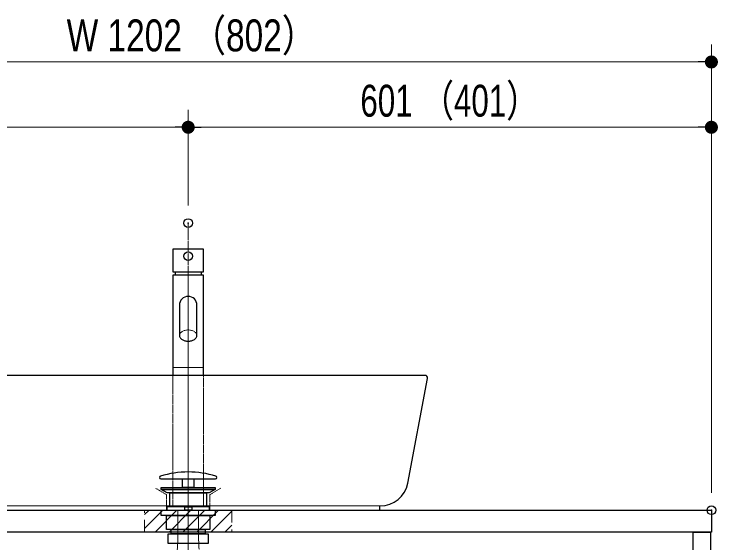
# Model space of a CAD drawing. Units: millimetres, scale not verified. Extents: x -6062 to 6062, y -3045 to 3045.
# Drawn here: x -4922 to -4114, y -1418 to -810 of the extents above; entities that cross this region are included whole.
import ezdxf
from ezdxf.enums import TextEntityAlignment as Align

# ---------------------------------------------------------------- set-up
doc = ezdxf.new("R2010")
doc.units = ezdxf.units.MM
doc.header["$LTSCALE"] = 20
doc.header["$PDMODE"] = 32
doc.header["$PDSIZE"] = 10
doc.linetypes.add('USER1', pattern=[1.11, 0.71, -0.4])
doc.linetypes.add('USER2', pattern=[2.91, 1.76, -0.4, 0.35, -0.4])
for name, color, linetype, lineweight in [('0-2_0', 7, 'Continuous', 25), ('0-4_2寸法-1', 7, 'Continuous', 15), ('0-5_5ボウル・キャビネット', 7, 'Continuous', 15), ('0-7_4給排水', 7, 'Continuous', 30)]:
    doc.layers.add(name, color=color, linetype=linetype, lineweight=lineweight)
doc.layers.add('0-3_Defpoints', color=7, linetype='Continuous')
doc.styles.add('ＭＳ Ｐゴシック', font='')
doc.styles.get('ＭＳ Ｐゴシック').set_extended_font_data('MS PGothic')

# ---------------------------------------------------------------- blocks, each defined once
blk = doc.blocks.new('グループ-5')
at = {"layer": '0-5_5ボウル・キャビネット', "lineweight": 30}
blk.add_lwpolyline([(-70720, -27600), (-46680, -27600), (-46680, -28100), (-70720, -28100)], close=True, dxfattribs=at)
blk.add_lwpolyline([(-47100, -28600), (-47100, -28100), (-46700, -28100), (-46700, -41360), (-46740, -41400), (-47060, -41400), (-47100, -41360), (-47100, -40600)], dxfattribs=at)
blk = doc.blocks.new('グループ-7')
at = {"layer": '0-5_5ボウル・キャビネット'}
blk.add_blockref('グループ-5', (0, 0), dxfattribs=at)
blk = doc.blocks.new('_Dot')
at = {"layer": '0-2_0'}
blk.add_line((-10, 0), (-20, 0), dxfattribs=at)
for points in [[(0, 0), (-10, 0), (-9.92, 1.25)], [(0, 0), (-9.92, -1.25), (-10, 0)], [(0, 0), (-9.92, 1.25), (-9.69, 2.49)], [(0, 0), (-9.69, -2.49), (-9.92, -1.25)], [(0, 0), (-9.69, 2.49), (-9.3, 3.68)], [(0, 0), (-9.3, -3.68), (-9.69, -2.49)], [(0, 0), (-9.3, 3.68), (-8.76, 4.82)], [(0, 0), (-8.76, -4.82), (-9.3, -3.68)], [(0, 0), (-8.76, 4.82), (-8.09, 5.88)], [(0, 0), (-8.09, -5.88), (-8.76, -4.82)], [(0, 0), (-8.09, 5.88), (-7.29, 6.85)], [(0, 0), (-7.29, -6.85), (-8.09, -5.88)], [(0, 0), (-7.29, 6.85), (-6.37, 7.71)], [(0, 0), (-6.37, -7.71), (-7.29, -6.85)], [(0, 0), (-6.37, 7.71), (-5.36, 8.44)], [(0, 0), (-5.36, -8.44), (-6.37, -7.71)], [(0, 0), (-5.36, 8.44), (-4.26, 9.05)], [(0, 0), (-4.26, -9.05), (-5.36, -8.44)], [(0, 0), (-4.26, 9.05), (-3.09, 9.51)], [(0, 0), (-3.09, -9.51), (-4.26, -9.05)], [(0, 0), (-3.09, 9.51), (-1.87, 9.82)], [(0, 0), (-1.87, -9.82), (-3.09, -9.51)], [(0, 0), (-1.87, 9.82), (-0.63, 9.98)], [(0, 0), (-0.63, -9.98), (-1.87, -9.82)], [(0, 0), (-0.63, 9.98), (0.63, 9.98)], [(0, 0), (0.63, -9.98), (-0.63, -9.98)], [(0, 0), (0.63, 9.98), (1.87, 9.82)], [(0, 0), (1.87, 9.82), (3.09, 9.51)], [(0, 0), (3.09, 9.51), (4.26, 9.05)], [(0, 0), (4.26, 9.05), (5.36, 8.44)], [(0, 0), (5.36, 8.44), (6.37, 7.71)], [(0, 0), (6.37, 7.71), (7.29, 6.85)], [(0, 0), (7.29, 6.85), (8.09, 5.88)], [(0, 0), (8.09, 5.88), (8.76, 4.82)], [(0, 0), (8.76, 4.82), (9.3, 3.68)], [(0, 0), (9.3, 3.68), (9.69, 2.49)], [(0, 0), (9.69, 2.49), (9.92, 1.25)], [(0, 0), (9.92, 1.25), (10, 0)], [(0, 0), (1.87, -9.82), (0.63, -9.98)], [(0, 0), (3.09, -9.51), (1.87, -9.82)], [(0, 0), (4.26, -9.05), (3.09, -9.51)], [(0, 0), (5.36, -8.44), (4.26, -9.05)], [(0, 0), (6.37, -7.71), (5.36, -8.44)], [(0, 0), (7.29, -6.85), (6.37, -7.71)], [(0, 0), (8.09, -5.88), (7.29, -6.85)], [(0, 0), (8.76, -4.82), (8.09, -5.88)], [(0, 0), (9.3, -3.68), (8.76, -4.82)], [(0, 0), (9.69, -2.49), (9.3, -3.68)], [(0, 0), (9.92, -1.25), (9.69, -2.49)], [(0, 0), (10, 0), (9.92, -1.25)]]:
    blk.add_solid(points, dxfattribs=at)
blk = doc.blocks.new('グループ-39')
at = {"layer": '0-5_5ボウル・キャビネット', "lineweight": 30}
for p, q in [((-64199, -24571.2), (-63742.5, -26979.2)), ((-53260, -24500), (-64140, -24500)), ((-53657.5, -26979.2), (-53201, -24571.2))]:
    blk.add_line(p, q, dxfattribs=at)
at = {"layer": '0-5_5ボウル・キャビネット'}
blk.add_line((-63100, -27500), (-54300, -27500), dxfattribs=at)
at = {"layer": '0-5_5ボウル・キャビネット', "lineweight": 30}
blk.add_lwpolyline([(-63113.7, -27500), (-63100, -27500), (-63100, -27600), (-54300, -27600), (-54300, -27500), (-54286.3, -27500)], dxfattribs=at)
for centre, radius, start, end in [((-64140, -24560), 60, 90, 190.73335), ((-53260, -24560), 60, 349.26665, 90), ((-63113.7, -26860), 640, 190.73335, 270), ((-54286.3, -26860), 640, 270, 349.26665)]:
    blk.add_arc(centre, radius, start, end, dxfattribs=at)
blk = doc.blocks.new('グループ-40')
at = {"layer": '0-5_5ボウル・キャビネット', "linetype": 'USER1'}
blk.add_lwpolyline([(-57950, -27091.1), (-58200, -27240), (-58200, -27600), (-59200, -27600), (-59200, -27240), (-59450, -27091.1)], dxfattribs=at)
at = {"layer": '0-5_5ボウル・キャビネット'}
blk.add_blockref('グループ-39', (0, 0), dxfattribs=at)
blk = doc.blocks.new('グループ-45')
at = {"layer": '0-7_4給排水', "linetype": 'USER2', "lineweight": 15}
blk.add_line((-58700, -42400), (-58700, -21000), dxfattribs=at)
at = {"layer": '0-7_4給排水'}
for p, q in [((-59360, -26845.2), (-59360, -26850)), ((-59330, -26880), (-58070, -26880)), ((-58040, -26850), (-58040, -26845.2))]:
    blk.add_line(p, q, dxfattribs=at)
for points in [[(-58830, -26880), (-58570, -26880), (-58570, -27080), (-58830, -27080)], [(-59320, -27080), (-58080, -27080), (-58080, -27120), (-59320, -27120)], [(-59181.3, -27200), (-59320, -27120), (-58080, -27120), (-58220.2, -27200)], [(-59120, -27200), (-58280, -27200), (-58280, -27520), (-59120, -27520)], [(-59320, -27600), (-58080, -27600), (-58080, -27720), (-59320, -27720)], [(-58780, -27520), (-58620, -27520), (-58620, -27600), (-58780, -27600)], [(-59200, -27720), (-58200, -27720), (-58200, -28040), (-59200, -28040)], [(-59090, -28040), (-58310, -28040), (-58310, -28140), (-59090, -28140)], [(-59160, -28140), (-58240, -28140), (-58240, -28360), (-59160, -28360)]]:
    blk.add_lwpolyline(points, close=True, dxfattribs=at)
for centre, radius, start, end in [((-59330, -26845.2), 30, 107.1832, 180), ((-58700, -28882.5), 2162.5, 72.8168, 107.1832), ((-58070, -26845.2), 30, 0, 72.8168), ((-59330, -26850), 30, 180, 270), ((-58070, -26850), 30, 270, 0)]:
    blk.add_arc(centre, radius, start, end, dxfattribs=at)
blk = doc.blocks.new('グループ-47')
at = {"layer": '0-7_4給排水'}
for p, q in [((-59000, -22120), (-59000, -22200)), ((-58400, -22120), (-58400, -22200))]:
    blk.add_line(p, q, dxfattribs=at)
at = {"layer": '0-7_4給排水', "lineweight": 15}
blk.add_line((-58350, -24320), (-59050, -24320), dxfattribs=at)
at = {"layer": '0-7_4給排水'}
blk.add_lwpolyline([(-59050, -21600), (-59050, -22120), (-58350, -22120), (-58350, -21600)], close=True, dxfattribs=at)
for points in [[(-58350, -24500), (-58350, -22200), (-59050, -22200), (-59050, -24500)], [(-58900, -22885.7), (-58900, -23585.7), (-58899.2, -23597.3), (-58896.7, -23609.1), (-58892.3, -23621.1), (-58886, -23633), (-58877.7, -23644.8), (-58867.4, -23656.1), (-58855.3, -23666.8), (-58841.4, -23676.6), (-58826.1, -23685.5), (-58809.4, -23693.3)], [(-58809.4, -23693.3), (-58791.9, -23699.9), (-58773.6, -23705.3), (-58755, -23709.3), (-58736.4, -23712.1), (-58718, -23713.8), (-58700, -23714.3), (-58682, -23713.8), (-58663.6, -23712.1), (-58645, -23709.3), (-58626.4, -23705.3), (-58608.1, -23699.9), (-58590.6, -23693.3), (-58573.9, -23685.5), (-58558.6, -23676.6), (-58544.7, -23666.8), (-58532.6, -23656.1), (-58522.3, -23644.8), (-58514, -23633), (-58507.7, -23621.1), (-58503.3, -23609.1), (-58500.8, -23597.3), (-58500, -23585.7), (-58500, -22885.7)]]:
    blk.add_lwpolyline(points, dxfattribs=at)
at = {"layer": '0-7_4給排水', "lineweight": 15}
blk.add_lwpolyline([(-58500, -23585.7), (-58500.8, -23574.2), (-58503.3, -23562.3), (-58507.7, -23550.3), (-58514, -23538.4), (-58522.3, -23526.7), (-58532.6, -23515.4), (-58544.7, -23504.7), (-58558.6, -23494.8), (-58573.9, -23485.9), (-58590.6, -23478.1), (-58608.1, -23471.5), (-58626.4, -23466.2), (-58645, -23462.1), (-58663.6, -23459.3), (-58682, -23457.7), (-58700, -23457.2), (-58718, -23457.7), (-58736.4, -23459.3), (-58755, -23462.1), (-58773.6, -23466.2), (-58791.9, -23471.5), (-58809.4, -23478.1), (-58826.1, -23485.9), (-58841.4, -23494.8), (-58855.3, -23504.7), (-58867.4, -23515.4), (-58877.7, -23526.7), (-58886, -23538.4), (-58892.3, -23550.3), (-58896.7, -23562.3), (-58899.2, -23574.2), (-58900, -23585.7)], dxfattribs=at)
at = {"layer": '0-7_4給排水', "linetype": 'USER1', "lineweight": 15}
blk.add_lwpolyline([(-59050, -24500), (-59050, -27520), (-58350, -27520), (-58350, -24500)], dxfattribs=at)
blk.add_lwpolyline([(-59180, -27520), (-59180, -27600), (-58220, -27600), (-58220, -27520)], close=True, dxfattribs=at)
at = {"layer": '0-7_4給排水', "linetype": 'USER2', "lineweight": 15}
for points in [[(-58940, -28221.9), (-58940, -28204.1), (-58940, -27600)], [(-58460, -28221.9), (-58460, -28204.1), (-58460, -27600)]]:
    blk.add_lwpolyline(points, dxfattribs=at)
at = {"layer": '0-7_4給排水'}
blk.add_circle((-58700, -21760), 100, dxfattribs=at)
for start, end in [(90, 180), (0, 90)]:
    blk.add_arc((-58700, -22885.7), 200, start, end, dxfattribs=at)
at = {"layer": '0-7_4給排水', "linetype": 'USER2', "lineweight": 15}
for centre, start, end in [((-62786, -28221.9), 325.808, 0), ((-54614, -28221.9), 180, 214.192)]:
    blk.add_arc(centre, 3846, start, end, dxfattribs=at)

msp = doc.modelspace()

# ---------------------------------------------------------------- linework, layer by layer
at = {"layer": '0-3_Defpoints'}
for p in [(-4722.5, -940), (-4121.5, -940), (-4722.5, -1050), (-4121.5, -1380)]:
    msp.add_point(p, dxfattribs=at)
at = {"layer": '0-4_2寸法-1'}
for p, q in [((-4121.5, -920), (-4121.5, -845)), ((-4136.51, -865), (-5308.49, -865)), ((-4722.5, -1030), (-4722.5, -920)), ((-4722.5, -1030), (-4722.5, -920)), ((-4121.5, -1360), (-4121.5, -920)), ((-5308.49, -940), (-4737.51, -940)), ((-4136.51, -940), (-4707.49, -940))]:
    msp.add_line(p, q, dxfattribs=at)
at = {"layer": '0-5_5ボウル・キャビネット'}
for p, q in [((-4772.5, -1385), (-4767.5, -1380)), ((-4772.5, -1401), (-4751.5, -1380)), ((-4760.5, -1405), (-4735.5, -1380)), ((-4744.5, -1405), (-4719.5, -1380)), ((-4728.5, -1405), (-4703.5, -1380)), ((-4712.5, -1405), (-4687.5, -1380)), ((-4696.5, -1405), (-4672.5, -1381)), ((-4680.5, -1405), (-4672.5, -1397))]:
    msp.add_line(p, q, dxfattribs=at)
at = {"layer": '0-5_5ボウル・キャビネット', "linetype": 'USER1'}
msp.add_lwpolyline([(-4772.5, -1380), (-4672.5, -1380), (-4672.5, -1405), (-4772.5, -1405)], close=True, dxfattribs=at)

# ---------------------------------------------------------------- block references
at = {"layer": '0-4_2寸法-1', "xscale": 0.7503418, "yscale": 0.7503418}
for p in [(-4121.5, -865), (-4722.5, -940), (-4121.5, -940)]:
    msp.add_blockref('_Dot', p, dxfattribs=at)
at = {"layer": '0-4_2寸法-1', "xscale": 0.7503418, "yscale": 0.7503418, "rotation": 180}
msp.add_blockref('_Dot', (-4722.5, -940), dxfattribs=at)
at = {"layer": '0-5_5ボウル・キャビネット', "xscale": 0.05, "yscale": 0.05}
for name in ['グループ-40', 'グループ-7']:
    msp.add_blockref(name, (-1787.5, 0), dxfattribs=at)
at = {"layer": '0-7_4給排水', "xscale": 0.05, "yscale": 0.05}
for name in ['グループ-45', 'グループ-47']:
    msp.add_blockref(name, (-1787.5, 0), dxfattribs=at)

# ---------------------------------------------------------------- texts
at = {"layer": '0-4_2寸法-1', "style": 'ＭＳ Ｐゴシック'}
for s, height, width, p in [('W 1202 （802）', 36.69, 0.8, (-4862.07, -863.81)), ('601 （401）', 36.66, 0.75, (-4524.7, -938.81))]:
    msp.add_text(s, height=height, dxfattribs=dict(at, width=width)).set_placement(p, align=Align.BOTTOM_LEFT)

doc.saveas('drawing.dxf')
